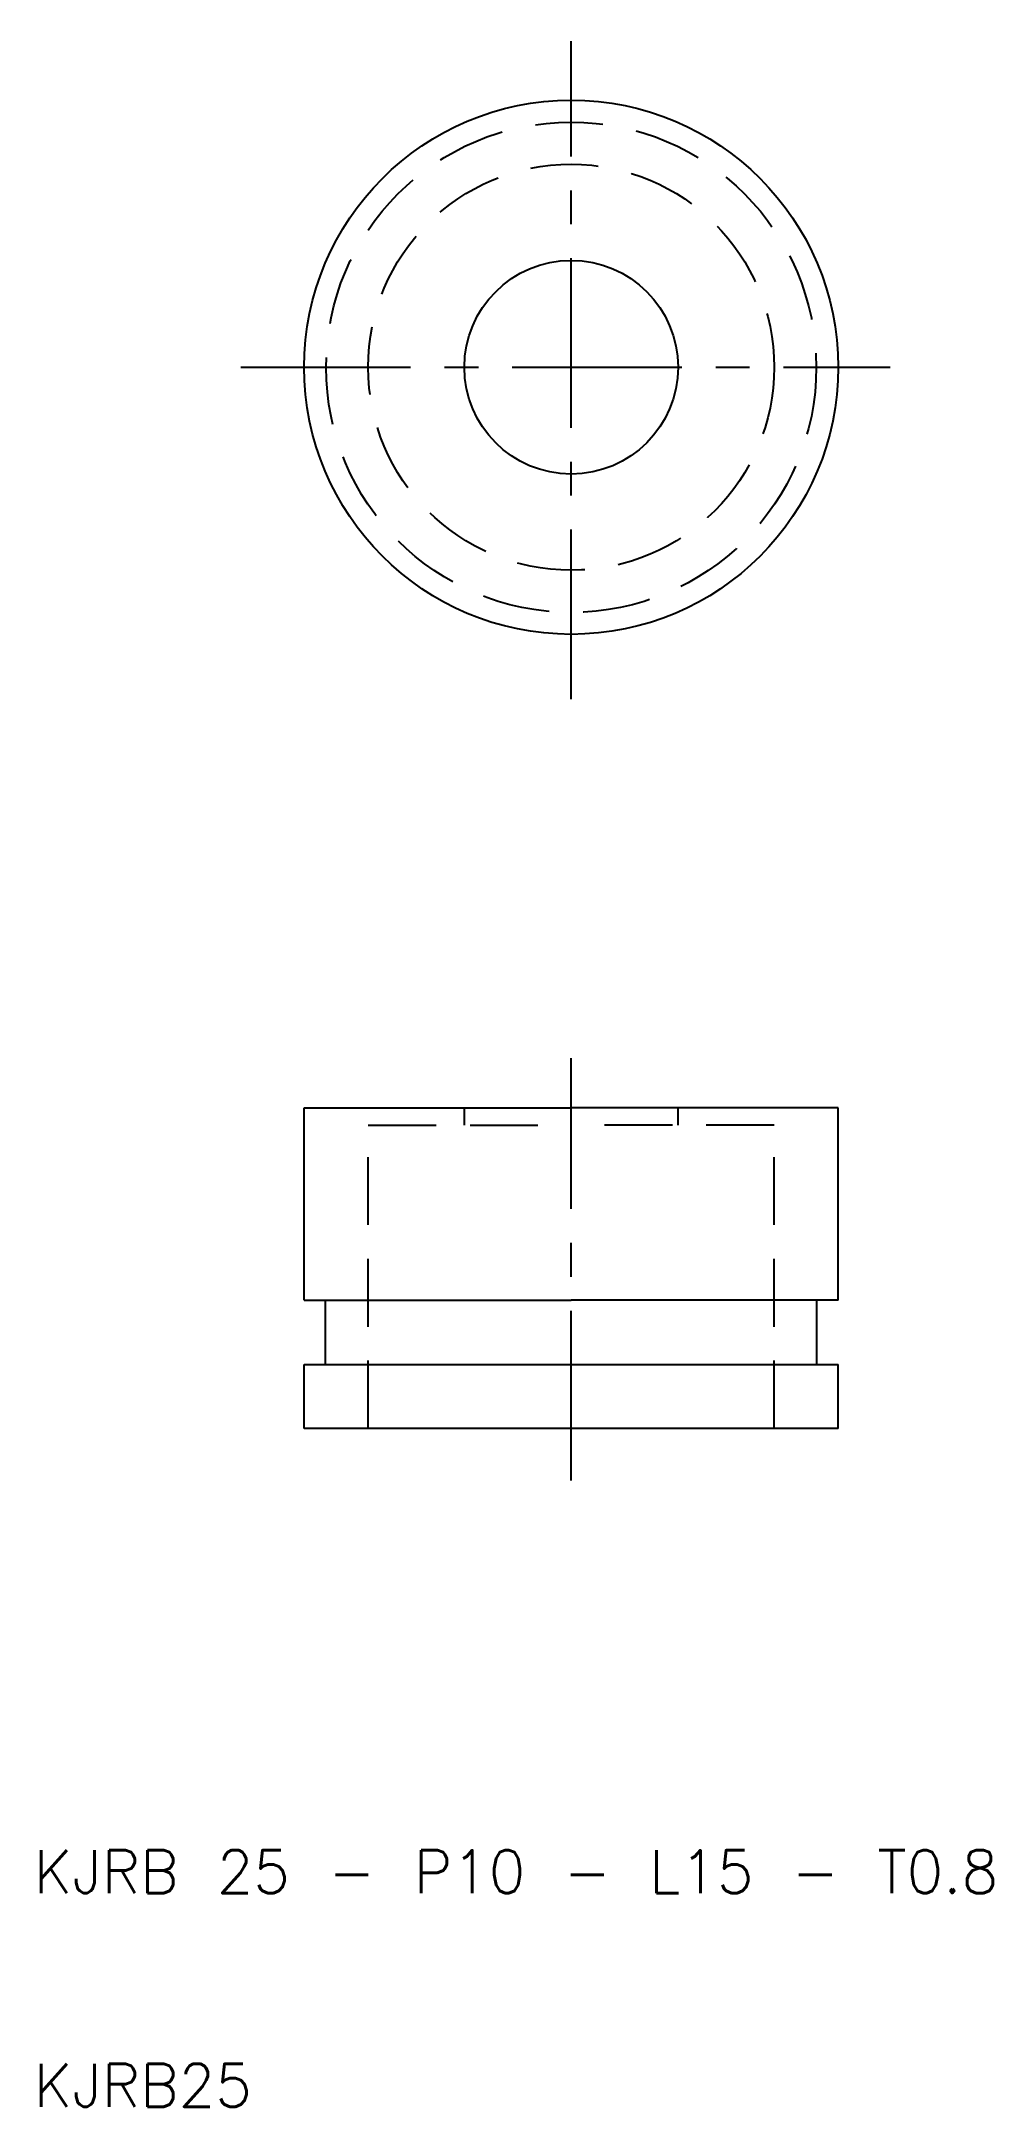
# Model space of a CAD drawing. Extents: x 10.3 to 54.9, y 10 to 106.7.
import ezdxf

# ---------------------------------------------------------------- set-up
doc = ezdxf.new("R2010")
doc.units = 0
doc.header["$LTSCALE"] = 0.25
doc.linetypes.add('CENTER', pattern=[50.8, 31.75, -6.35, 6.35, -6.35])
doc.linetypes.add('DASHED', pattern=[19.05, 12.7, -6.35])
doc.layers.get('0').update_dxf_attribs({"linetype": 'CONTINUOUS'})
doc.layers.add('CENTER', color=1, linetype='CENTER')
doc.styles.get("Standard").update_dxf_attribs({"font": 'txt.shx'})

msp = doc.modelspace()

# ---------------------------------------------------------------- linework, layer by layer
at = {"color": 7, "linetype": 'CONTINUOUS'}
for p, q in [((22.649, 47.742), (22.649, 56.742)), ((22.649, 56.742), (35.149, 56.742)), ((47.649, 56.742), (35.149, 56.742)), ((47.649, 47.742), (47.649, 56.742)), ((22.649, 47.742), (35.149, 47.742)), ((23.649, 44.742), (23.649, 47.742)), ((47.649, 47.742), (35.149, 47.742)), ((46.649, 44.742), (46.649, 47.742)), ((22.649, 44.742), (47.649, 44.742)), ((22.649, 41.742), (22.649, 44.742)), ((47.649, 41.742), (47.649, 44.742)), ((47.649, 41.742), (22.649, 41.742))]:
    msp.add_line(p, q, dxfattribs=at)
at = {"color": 3, "linetype": 'DASHED'}
for p, q in [((30.149, 55.942), (30.149, 56.742)), ((40.149, 55.942), (40.149, 56.742)), ((25.649, 41.742), (25.649, 55.942)), ((25.649, 55.942), (35.149, 55.942)), ((44.649, 55.942), (35.149, 55.942)), ((44.649, 41.742), (44.649, 55.942))]:
    msp.add_line(p, q, dxfattribs=at)
at = {"color": 7, "linetype": 'CONTINUOUS'}
for radius in [12.5, 5]:
    msp.add_circle((35.149, 91.407), radius, dxfattribs=at)
at = {"color": 3, "linetype": 'DASHED'}
for radius in [11.474, 9.5]:
    msp.add_circle((35.149, 91.407), radius, dxfattribs=at)
at = {"layer": 'CENTER', "color": 1, "linetype": 'CENTER'}
for p, q in [((35.149, 75.874), (35.149, 106.662)), ((19.69, 91.407), (50.076, 91.407)), ((35.149, 39.314), (35.149, 59.066))]:
    msp.add_line(p, q, dxfattribs=at)

# ---------------------------------------------------------------- texts
at = {"color": 7, "linetype": 'CONTINUOUS'}
for s, p in [('KJRB 25 - P10 - L15 - T0.8', (10, 20)), ('KJRB25', (10, 10))]:
    msp.add_text(s, height=2, dxfattribs=at).set_placement(p)

doc.saveas('drawing.dxf')
